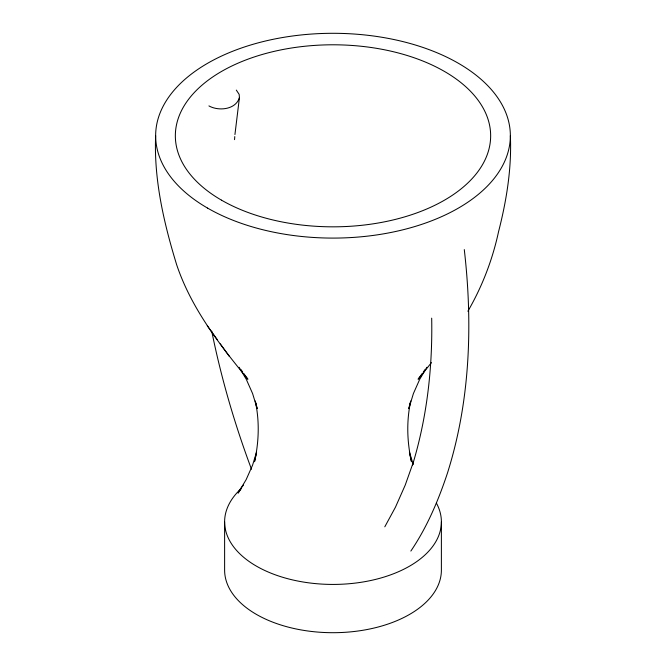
<?xml version="1.0" encoding="UTF-8"?>
<svg xmlns="http://www.w3.org/2000/svg" width="666" height="666" viewBox="0 0 666 666"><rect width="100%" height="100%" fill="white"/><g stroke="black" fill="none" stroke-linecap="round" stroke-linejoin="round"><path stroke-width="1" d="M155.644 135.697C153.771 179.637 163.878 223.043 176.673 264.777C191.184 307.975 219.372 344.43 247.894 379.254L243.848 373.626M234.54 139.644L234.782 136.58M234.94 134.532L239.444 97.511L239.152 94.372L236.313 90.093M410.772 400.94C406.352 420.954 407.026 441.824 411.488 461.763L409.931 454.928M256.069 454.928L254.512 461.763C258.974 441.824 259.648 420.954 255.228 400.94M410.156 402.772L408.816 408.641L413.42 393.514L419.813 379.112L426.914 367.266M256.61 451.931L252.58 465.159L246.187 479.562L238.07 493.106L241.533 488.27M239.444 97.511C235.93 109.74 218.656 111.397 208.916 105.911M467.873 311.247C482.201 286.555 492.549 259.632 498.543 231.726C506.568 200.399 511.813 168.132 510.356 135.697M384.798 526.814L395.462 507.176L405.219 485.114L413.544 461.613L412.512 465.01C427.006 417.557 432.642 367.682 431.685 318.157M410.847 551.065C427.181 526.989 438.594 499.941 447.685 472.402L448.718 469.006C470.354 398.193 472.718 322.752 464.285 249.584M422.152 373.626L418.106 379.254L431.46 362.62M423.31 372.011L425.041 369.597M239.136 490.567L243.515 484.99M207.251 325.741L217.324 339.677M220.255 343.864L229.287 356.352M240.959 369.597L242.69 372.011M239.086 367.266L246.187 379.112L252.58 393.514L257.184 408.641L255.844 402.772M251.498 469.247C234.74 424.342 221.229 378.18 211.738 331.193M409.39 451.931L413.136 464.219M441.383 521.853L441.383 570.129A108.383 62.571 0 0 1 333 632.7A108.383 62.571 0 0 1 224.617 570.129L224.617 521.853M436.38 503.055A108.383 62.571 0 0 1 319.855 583.965A108.383 62.571 0 0 1 240.509 489.235M221.528 200.175A157.651 91.017 0 0 0 485.281 159.365A157.651 91.017 0 0 0 292.199 47.894A157.651 91.017 0 0 0 221.528 200.175M207.592 208.1A177.356 102.398 0 0 0 504.312 162.196A177.356 102.398 0 0 0 287.096 36.788A177.356 102.398 0 0 0 207.592 208.1"/></g></svg>
